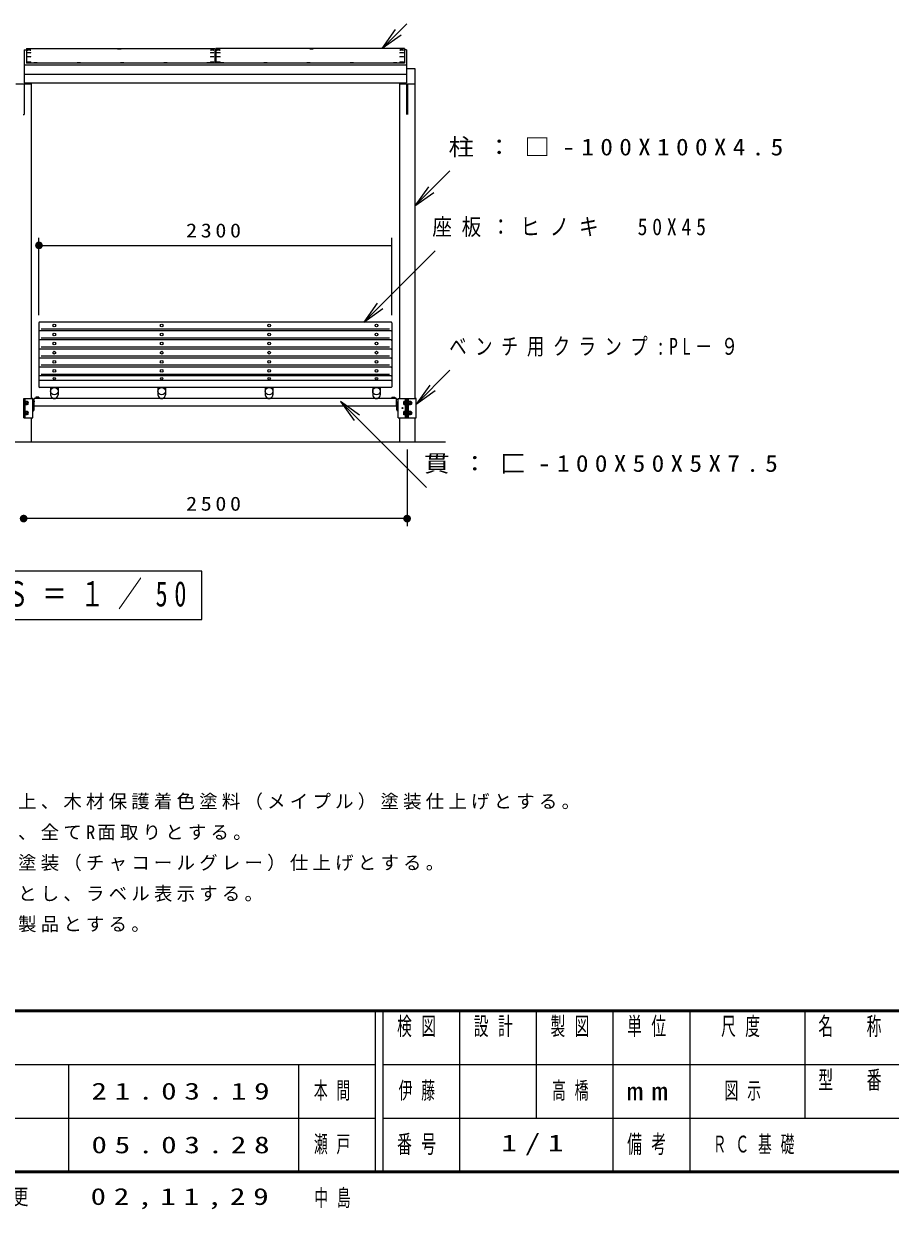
# Model space of a CAD drawing. Units: millimetres on the paper, with parts at other scales. Extents: x -365 to 12, y -38 to 257.
# Drawn here: x -284.3 to -171.3, y -4.9 to 149.7 of the extents above; entities that cross this region are included whole.
import ezdxf

# ---------------------------------------------------------------- set-up
doc = ezdxf.new("R2010")
doc.units = ezdxf.units.MM
doc.layers.add('LY_1', color=7, linetype='Continuous', lineweight=25)
doc.layers.add('LY_2', color=7, linetype='Continuous', lineweight=13)
doc.styles.add('ＭＳ ゴシック', font='')
doc.styles.get('ＭＳ ゴシック').set_extended_font_data('MS Gothic')

# ---------------------------------------------------------------- blocks, each defined once
blk = doc.blocks.new('open_arrow')
at = {"color": 0, "linetype": 'Continuous', "lineweight": -2}
blk.add_lwpolyline([(7.5, 1.25), (0, 0), (7.5, -1.25)], dxfattribs=at)
blk = doc.blocks.new('filled_dot')
at = {"color": 0, "linetype": 'Continuous', "lineweight": -2, "const_width": 1.25}
blk.add_lwpolyline([(-0.625, 0, 1), (0.625, 0, 1)], format="xyb", close=True, dxfattribs=at)

msp = doc.modelspace()

# ---------------------------------------------------------------- linework, layer by layer
at = {"layer": 'LY_1', "color": 150, "lineweight": 13}
for p, q in [((-234.369, 149.681), (-237.609, 146.441)), ((-237.609, 146.441), (-235.842, 148.916)), ((-237.609, 146.441), (-235.488, 148.562)), ((-235.134, 148.209), (-237.609, 146.441))]:
    msp.add_line(p, q, dxfattribs=at)
at = {"layer": 'LY_1'}
for p, q in [((-284.285, 146.261), (-284.285, 141.971)), ((-284.285, 146.261), (-283.985, 146.261)), ((-234.405, 146.261), (-234.705, 146.261)), ((-234.405, 146.261), (-234.405, 141.971)), ((-284.285, 144.303), (-234.405, 144.303)), ((-284.285, 143.118), (-234.405, 143.118)), ((-284.285, 141.971), (-234.405, 141.971)), ((-280.831, 102.262), (-280.831, 101.776)), ((-279.859, 102.262), (-279.859, 101.776)), ((-266.831, 102.262), (-266.831, 101.776)), ((-265.859, 102.262), (-265.859, 101.776)), ((-252.831, 102.262), (-252.831, 101.776)), ((-251.859, 102.262), (-251.859, 101.776)), ((-238.831, 102.262), (-238.831, 101.776)), ((-237.859, 102.262), (-237.859, 101.776)), ((-284.325, 100.821), (-283.165, 100.821)), ((-284.325, 98.321), (-284.325, 100.821)), ((-284.145, 98.321), (-284.145, 100.821)), ((-283.165, 100.821), (-283.345, 100.821)), ((-283.165, 98.321), (-283.165, 100.821)), ((-282.965, 100.721), (-283.165, 100.721)), ((-282.965, 99.821), (-282.965, 100.821)), ((-235.725, 100.821), (-282.965, 100.821)), ((-282.775, 100.826), (-282.775, 100.872)), ((-282.355, 100.872), (-282.775, 100.872)), ((-282.761, 101.012), (-282.761, 100.872)), ((-282.369, 101.012), (-282.761, 101.012)), ((-282.663, 101.012), (-282.663, 100.872)), ((-282.467, 101.012), (-282.467, 100.872)), ((-282.369, 101.012), (-282.369, 100.872)), ((-282.355, 100.826), (-282.355, 100.872)), ((-280.831, 101.779), (-280.834, 101.313)), ((-279.859, 101.779), (-279.856, 101.313)), ((-266.831, 101.779), (-266.834, 101.313)), ((-265.859, 101.779), (-265.856, 101.313)), ((-252.831, 101.779), (-252.834, 101.313)), ((-251.859, 101.779), (-251.856, 101.313)), ((-238.831, 101.779), (-238.834, 101.313)), ((-237.859, 101.779), (-237.856, 101.313)), ((-235.725, 100.821), (-236.54, 100.821)), ((-236.335, 100.826), (-236.335, 100.872)), ((-236.335, 100.872), (-235.915, 100.872)), ((-236.321, 101.012), (-236.321, 100.872)), ((-236.321, 101.012), (-235.929, 101.012)), ((-236.223, 101.012), (-236.223, 100.872)), ((-236.027, 101.012), (-236.027, 100.872)), ((-235.929, 101.012), (-235.929, 100.872)), ((-235.915, 100.826), (-235.915, 100.872)), ((-235.725, 99.821), (-235.725, 100.821)), ((-235.725, 100.721), (-235.525, 100.721)), ((-235.525, 100.821), (-235.345, 100.821)), ((-235.525, 100.821), (-234.365, 100.821)), ((-235.525, 98.321), (-235.525, 100.821)), ((-234.545, 98.321), (-234.545, 100.821)), ((-234.365, 98.321), (-234.365, 100.821)), ((-234.325, 100.821), (-233.165, 100.821)), ((-234.325, 98.321), (-234.325, 100.821)), ((-234.145, 98.321), (-234.145, 100.821)), ((-233.165, 100.821), (-233.345, 100.821)), ((-233.165, 98.321), (-233.165, 100.821)), ((-284.099, 100.461), (-284.145, 100.461)), ((-284.099, 99.981), (-284.145, 99.981)), ((-284.099, 99.161), (-284.145, 99.161)), ((-284.099, 99.981), (-284.099, 100.461)), ((-283.899, 100.441), (-284.099, 100.441)), ((-283.899, 100.331), (-284.099, 100.331)), ((-283.899, 100.112), (-284.099, 100.112)), ((-283.899, 100.002), (-284.099, 100.002)), ((-284.099, 98.681), (-284.099, 99.161)), ((-283.899, 99.141), (-284.099, 99.141)), ((-283.899, 99.031), (-284.099, 99.031)), ((-283.899, 100.002), (-283.899, 100.441)), ((-283.899, 98.702), (-283.899, 99.141)), ((-283.105, 99.221), (-283.165, 99.221)), ((-282.985, 99.341), (-282.985, 100.371)), ((-235.725, 99.821), (-282.965, 99.821)), ((-235.705, 99.341), (-235.705, 100.371)), ((-235.585, 99.221), (-235.525, 99.221)), ((-235.585, 99.221), (-235.525, 99.221)), ((-234.591, 100.441), (-234.751, 100.441)), ((-234.751, 100.031), (-234.751, 100.411)), ((-234.591, 100.331), (-234.751, 100.331)), ((-234.591, 100.112), (-234.751, 100.112)), ((-234.591, 100.002), (-234.751, 100.002)), ((-234.591, 99.141), (-234.751, 99.141)), ((-234.751, 98.702), (-234.751, 99.141)), ((-234.591, 99.031), (-234.751, 99.031)), ((-234.591, 99.981), (-234.591, 100.461)), ((-234.545, 100.461), (-234.591, 100.461)), ((-234.545, 99.981), (-234.591, 99.981)), ((-234.545, 99.161), (-234.591, 99.161)), ((-234.591, 98.681), (-234.591, 99.161)), ((-234.099, 100.461), (-234.145, 100.461)), ((-234.099, 99.981), (-234.145, 99.981)), ((-234.099, 99.161), (-234.145, 99.161)), ((-234.099, 99.981), (-234.099, 100.461)), ((-233.899, 100.441), (-234.099, 100.441)), ((-233.899, 100.331), (-234.099, 100.331)), ((-233.899, 100.112), (-234.099, 100.112)), ((-233.899, 100.002), (-234.099, 100.002)), ((-234.099, 98.681), (-234.099, 99.161)), ((-233.899, 99.141), (-234.099, 99.141)), ((-233.899, 99.031), (-234.099, 99.031)), ((-233.899, 100.002), (-233.899, 100.441)), ((-233.899, 98.702), (-233.899, 99.141)), ((-284.325, 98.321), (-283.165, 98.321)), ((-284.099, 98.681), (-284.145, 98.681)), ((-283.899, 98.812), (-284.099, 98.812)), ((-283.899, 98.702), (-284.099, 98.702)), ((-283.345, 98.321), (-283.345, 95.162)), ((-235.525, 98.321), (-234.365, 98.321)), ((-235.345, 98.321), (-235.345, 95.162)), ((-234.591, 98.812), (-234.751, 98.812)), ((-234.591, 98.702), (-234.751, 98.702)), ((-234.545, 98.681), (-234.591, 98.681)), ((-234.325, 98.321), (-233.165, 98.321)), ((-234.099, 98.681), (-234.145, 98.681)), ((-233.899, 98.812), (-234.099, 98.812)), ((-233.899, 98.702), (-234.099, 98.702)), ((-233.345, 98.321), (-233.345, 95.162))]:
    msp.add_line(p, q, dxfattribs=at)
at = {"layer": 'LY_1', "color": 4, "lineweight": 13}
for p, q in [((-283.985, 146.441), (-283.985, 144.527)), ((-259.395, 146.441), (-259.395, 144.527)), ((-259.295, 146.441), (-259.295, 144.527)), ((-234.705, 146.441), (-234.705, 144.527))]:
    msp.add_line(p, q, dxfattribs=at)
at = {"layer": 'LY_1', "color": 4}
for p, q in [((-283.985, 146.441), (-259.395, 146.441)), ((-234.705, 146.441), (-259.295, 146.441)), ((-234.705, 144.527), (-283.985, 144.527)), ((-282.345, 110.684), (-282.345, 102.362)), ((-236.445, 110.784), (-282.245, 110.784)), ((-236.345, 110.684), (-236.345, 102.362)), ((-236.445, 109.635), (-282.245, 109.635)), ((-236.445, 108.454), (-282.245, 108.454)), ((-236.445, 107.273), (-282.245, 107.273)), ((-236.445, 106.092), (-282.245, 106.092)), ((-236.445, 104.91), (-282.245, 104.91)), ((-236.445, 103.796), (-282.245, 103.796)), ((-236.445, 103.162), (-282.245, 103.162)), ((-236.445, 102.262), (-282.245, 102.262))]:
    msp.add_line(p, q, dxfattribs=at)
at = {"layer": 'LY_1', "color": 211}
for p, q in [((-234.405, 143.862), (-233.345, 143.862)), ((-233.345, 143.862), (-233.345, 100.821)), ((-285.345, 141.862), (-283.345, 141.862)), ((-284.285, 141.862), (-284.285, 137.862)), ((-283.345, 141.971), (-283.345, 100.821)), ((-235.345, 141.971), (-235.345, 100.821)), ((-235.345, 141.862), (-233.345, 141.862)), ((-234.405, 141.862), (-234.405, 137.862)), ((-234.285, 141.862), (-234.285, 137.862)), ((-284.405, 137.862), (-284.285, 137.862))]:
    msp.add_line(p, q, dxfattribs=at)
at = {"layer": 'LY_1', "lineweight": 13}
for p, q in [((-233.345, 125.92), (-228.772, 130.493)), ((-282.345, 111.684), (-282.345, 121.784)), ((-282.345, 120.784), (-236.345, 120.784)), ((-236.345, 111.684), (-236.345, 121.784)), ((-236.645, 109.872), (-282.045, 109.872)), ((-236.645, 108.69), (-282.045, 108.69)), ((-236.645, 107.509), (-282.045, 107.509)), ((-236.645, 106.328), (-282.045, 106.328)), ((-236.645, 105.147), (-282.045, 105.147)), ((-236.645, 103.966), (-282.045, 103.966)), ((-233.165, 100.1), (-228.772, 104.493)), ((-243.012, 100.412), (-231.837, 89.237)), ((-234.345, 94.162), (-234.345, 84.162)), ((-234.345, 85.162), (-284.345, 85.162)), ((-261.095, 78.312), (-307.595, 78.312)), ((-261.095, 72.012), (-261.095, 78.312)), ((-307.595, 72.012), (-261.095, 72.012))]:
    msp.add_line(p, q, dxfattribs=at)
at = {"layer": 'LY_1', "color": 1, "lineweight": 13}
msp.add_line((-240.006, 110.784), (-230.699, 120.09), dxfattribs=at)
at = {"layer": 'LY_1', "color": 150}
msp.add_line((-339.345, 95.162), (-229.345, 95.162), dxfattribs=at)
at = {"layer": 'LY_1', "color": 4}
for centre in [(-280.345, 101.776), (-266.345, 101.776), (-252.345, 101.776), (-238.345, 101.776)]:
    msp.add_circle(centre, 0.486, dxfattribs=at)
at = {"layer": 'LY_1'}
msp.add_circle((-234.945, 99.571), 0.06, dxfattribs=at)
msp.add_circle((-234.945, 99.571), 0.06, dxfattribs=at)
at = {"layer": 'LY_1', "color": 4}
for centre, radius, start, end in [((-282.245, 110.684), 0.1, 90.00002, 180), ((-236.445, 110.684), 0.1, 0.00004, 90.00002), ((-282.245, 109.535), 0.1, 90.00002, 180), ((-282.245, 108.354), 0.1, 90.00002, 180), ((-236.445, 109.535), 0.1, 0.00004, 90.00002), ((-236.445, 108.354), 0.1, 0.00004, 90.00002), ((-282.245, 107.173), 0.1, 90.00002, 180), ((-236.445, 107.173), 0.1, 0.00004, 90.00002), ((-282.245, 105.992), 0.1, 90.00002, 180), ((-236.445, 105.992), 0.1, 0.00004, 90.00002), ((-282.245, 104.81), 0.1, 90.00002, 180), ((-282.245, 103.696), 0.1, 90.00002, 180), ((-236.445, 104.81), 0.1, 0.00004, 90.00002), ((-236.445, 103.696), 0.1, 0.00004, 90.00002), ((-282.245, 103.062), 0.1, 90.00002, 180), ((-282.245, 102.362), 0.1, 180.00001, 269.99997), ((-236.445, 103.062), 0.1, 0.00004, 90.00002), ((-236.445, 102.362), 0.1, 270.00005, 0.00004), ((-280.345, 101.31), 0.489, 179.65233, 0.34767), ((-266.345, 101.31), 0.489, 179.65233, 0.34767), ((-252.345, 101.31), 0.489, 179.65233, 0.34767), ((-238.345, 101.31), 0.489, 179.65233, 0.34767)]:
    msp.add_arc(centre, radius, start, end, dxfattribs=at)
at = {"layer": 'LY_1'}
for centre, radius, start, end in [((-283.899, 100.221), 0.194, 270, 90), ((-283.899, 98.921), 0.194, 270, 90), ((-283.105, 99.341), 0.12, 270, 0.00001), ((-282.815, 100.371), 0.17, 151.92752, 180), ((-235.875, 100.371), 0.17, 360, 28.07248), ((-235.585, 99.341), 0.12, 180.00001, 270), ((-233.899, 100.221), 0.194, 270, 90), ((-233.899, 98.921), 0.194, 270, 90)]:
    msp.add_arc(centre, radius, start, end, dxfattribs=at)
for centre, major_axis, ratio in [((-283.635, 146.419), (0.22, 0), 0.016436), ((-283.635, 146.246), (0.22, 0), 0.049268), ((-283.635, 145.899), (0.22, 0), 0.081981), ((-283.635, 145.38), (-0.22, 0), 0.11469), ((-271.865, 146.421), (0.22, 0), 0.016436), ((-259.745, 146.419), (-0.22, 0), 0.016436), ((-259.745, 146.246), (-0.22, 0), 0.049268), ((-259.745, 145.899), (-0.22, 0), 0.081981), ((-259.745, 145.38), (0.22, 0), 0.11469), ((-258.945, 146.419), (0.22, 0), 0.016436), ((-258.945, 146.246), (0.22, 0), 0.049268), ((-258.945, 145.899), (0.22, 0), 0.081981), ((-258.945, 145.38), (-0.22, 0), 0.11469), ((-246.825, 146.421), (0.22, 0), 0.016436), ((-235.055, 146.419), (-0.22, 0), 0.016436), ((-235.055, 146.246), (-0.22, 0), 0.049268), ((-235.055, 145.899), (-0.22, 0), 0.081981), ((-235.055, 145.38), (0.22, 0), 0.11469), ((-283.635, 144.688), (-0.22, 0), 0.14724), ((-282.785, 144.581), (-0.22, 0), 0.151699), ((-277.145, 144.581), (-0.22, 0), 0.151686), ((-271.505, 144.581), (-0.22, 0), 0.151686), ((-265.865, 144.581), (-0.22, 0), 0.151686), ((-260.225, 144.581), (-0.22, 0), 0.151686), ((-259.745, 144.688), (0.22, 0), 0.14724), ((-258.945, 144.688), (-0.22, 0), 0.14724), ((-258.465, 144.581), (0.22, 0), 0.151686), ((-252.825, 144.581), (0.22, 0), 0.151686), ((-247.185, 144.581), (0.22, 0), 0.151686), ((-241.545, 144.581), (0.22, 0), 0.151686), ((-235.905, 144.581), (0.22, 0), 0.151699), ((-235.055, 144.688), (0.22, 0), 0.14724), ((-280.345, 110.34), (-0.18, 0), 0.984256), ((-266.345, 110.34), (-0.18, 0), 0.984174), ((-252.345, 110.34), (-0.18, 0), 0.984256), ((-238.345, 110.34), (-0.18, 0), 0.984174), ((-280.345, 109.159), (-0.18, 0), 0.984256), ((-266.345, 109.159), (-0.18, 0), 0.984174), ((-252.345, 109.159), (-0.18, 0), 0.984256), ((-238.345, 109.159), (-0.18, 0), 0.984174), ((-280.345, 107.978), (-0.18, 0), 0.984256), ((-280.345, 106.797), (-0.18, 0), 0.984234), ((-266.345, 107.978), (-0.18, 0), 0.984174), ((-266.345, 106.797), (-0.18, 0), 0.984152), ((-252.345, 107.978), (-0.18, 0), 0.984256), ((-252.345, 106.797), (-0.18, 0), 0.984234), ((-238.345, 107.978), (-0.18, 0), 0.984174), ((-238.345, 106.797), (-0.18, 0), 0.984152), ((-280.345, 105.615), (-0.18, 0), 0.984256), ((-266.345, 105.615), (-0.18, 0), 0.984174), ((-252.345, 105.615), (-0.18, 0), 0.984256), ((-238.345, 105.615), (-0.18, 0), 0.984174), ((-280.345, 104.434), (-0.18, 0), 0.984256), ((-280.345, 103.431), (-0.18, 0), 0.808975), ((-266.345, 104.434), (-0.18, 0), 0.984174), ((-266.345, 103.431), (-0.18, 0), 0.808908), ((-252.345, 104.434), (-0.18, 0), 0.984256), ((-252.345, 103.431), (-0.18, 0), 0.808975), ((-238.345, 104.434), (-0.18, 0), 0.984174), ((-238.345, 103.431), (-0.18, 0), 0.808908)]:
    msp.add_ellipse(centre, major_axis=major_axis, ratio=ratio, dxfattribs=at)
at = {"layer": 'LY_2', "lineweight": 50}
for p, q in [((-365, 21), (0, 21)), ((-365, 0), (0, 0))]:
    msp.add_line(p, q, dxfattribs=at)
at = {"layer": 'LY_2', "color": 211, "lineweight": 25}
for p, q in [((-238.5, 21), (-238.5, 0)), ((-237.5, 21), (-237.5, 0)), ((-227.5, 21), (-227.5, 7)), ((-217.5, 21), (-217.5, 7)), ((-207.5, 21), (-207.5, 0)), ((-197.5, 21), (-197.5, 7)), ((-182.5, 21), (-182.5, 7)), ((-182.5, 14), (-70, 14)), ((-237.5, 7), (0, 7))]:
    msp.add_line(p, q, dxfattribs=at)
at = {"layer": 'LY_2'}
for p, q in [((-365, 14), (-238.5, 14)), ((-278.5, 14), (-278.5, 0)), ((-248.5, 14), (-248.5, 0)), ((-237.5, 14), (-182.5, 14)), ((-365, 7), (-238.5, 7)), ((-227.5, 7), (-227.5, 0))]:
    msp.add_line(p, q, dxfattribs=at)
at = {"layer": 'LY_2', "lineweight": 25}
msp.add_line((-197.5, 7), (-197.5, 0), dxfattribs=at)

# ---------------------------------------------------------------- block references
at = {"layer": 'LY_1', "color": 150, "lineweight": 13, "xscale": 0.001, "yscale": 0.001, "rotation": 225}
msp.add_blockref('open_arrow', (-234.369, 149.681), dxfattribs=at)
at = {"layer": 'LY_1', "lineweight": 13, "xscale": 0.4, "yscale": 0.4}
for name, p, rotation in [('open_arrow', (-233.345, 125.92), 45), ('open_arrow', (-233.165, 100.1), 45), ('open_arrow', (-243.012, 100.412), 315), ('filled_dot', (-284.345, 85.162), 180), ('filled_dot', (-234.345, 85.162), 180)]:
    msp.add_blockref(name, p, dxfattribs=dict(at, rotation=rotation))
msp.add_blockref('filled_dot', (-282.345, 120.784), dxfattribs=at)
at = {"layer": 'LY_1', "color": 1, "lineweight": 13, "xscale": 0.4, "yscale": 0.4, "rotation": 45}
msp.add_blockref('open_arrow', (-240.006, 110.784), dxfattribs=at)

# ---------------------------------------------------------------- texts
at = {"layer": 'LY_1', "style": 'ＭＳ ゴシック'}
for s, insert, char_height, attachment_point in [('\\T1.5;\\W1.1;柱：□-100X100X4.5', (-228.941, 133.493), 2.199, 4), ('\\T1.33;\\W1.15;2300', (-259.345, 121.784), 1.833, 8), ('\\T1.5;\\W0.75;ベンチ用クランプ:PL－９', (-228.843, 107.493), 2.199, 4), ('\\T1.5;\\W1.1;貫：匚-100X50X5X7.5', (-232.122, 92.237), 2.199, 4), ('\\T1.33;\\W1.15;2500', (-259.345, 86.162), 1.833, 8), ('\\T1.56;\\W0.7;立面図\u3000Ｓ＝１／50', (-284.345, 75.162), 3.299, 5), ('\\T1.23;木材は、ヒノキ（一等材）とし、カンナ・ペーパーがけの上、木材保護着色塗料（メイプル）塗装仕上げとする。', (-361.842, 47.196), 1.76, 7), ('\\T1.23;木材は、心材とし、背割り溝を入れること。\u3000木材角面は、全てR面取りとする。', (-361.842, 43.196), 1.76, 7), ('\\T1.23;鋼材は、電気亜鉛メッキ処理の上、ポリエステル樹脂粉体塗装（チャコールグレー）仕上げとする。', (-361.842, 39.196), 1.76, 7), ('\\T1.23;ベンチは、全国森林組合連合会認定の間伐材マーク取得品とし、ラベル表示する。', (-361.842, 35.196), 1.76, 7), ('\\T1.23;本製品は、（一社）日本公園施設業協会賠償責任保険加入製品とする。', (-361.842, 31.196), 1.76, 7), ('\\T1.5;\\W1.35;21.03.19', (-275.5, 10.5), 2.199, 4), ('\\T1.64;\\W0.6;本間', (-246.5, 10.5), 2.199, 4), ('\\T1.64;\\W0.6;伊藤', (-232.5, 10.5), 2.199, 5), ('\\T1.64;\\W0.6;高橋', (-212.5, 10.5), 2.199, 5), ('\\T1.64;\\W0.6;図示', (-190, 10.5), 2.199, 5), ('\\T1.64;\\W0.6;瀬戸', (-246.5, 3.5), 2.199, 4), ('\\T1.5;\\W1.35;1/1', (-217.5, 3.5), 2.199, 5), ('\\T1.64;\\W0.6;ＲＣ基礎', (-194.5, 3.5), 2.199, 4), ('\\T1.5;\\W1.35;05.03.28', (-275.5, 3.5), 2.199, 4), ('\\T1.6;\\W0.7;特記変更/Bプレート変更/ネジ・ボルト類変更/表記変更', (-321.75, -3.5), 2.053, 5), ('\\T1.5;\\W1.35;02,11,29', (-263.5, -3.5), 2.199, 5), ('\\T1.64;\\W0.6;中島', (-243.5, -3.5), 2.199, 5)]:
    msp.add_mtext(s, dxfattribs=dict(at, insert=insert, char_height=char_height, attachment_point=attachment_point))
at = {"layer": 'LY_1', "color": 1, "insert": (-231.056, 123.09), "char_height": 2.199, "attachment_point": 4, "style": 'ＭＳ ゴシック'}
msp.add_mtext('\\T1.5;\\W0.85;座板：ヒノキ\u300050X45', dxfattribs=at)
at = {"layer": 'LY_2', "color": 4, "char_height": 2.346, "style": 'ＭＳ ゴシック'}
for s, insert, attachment_point in [('\\T1.64;\\W0.6;検図', (-232.5, 20.167), 2), ('\\T1.64;\\W0.6;設計', (-222.5, 20.167), 2), ('\\T1.64;\\W0.6;製図', (-212.5, 20.167), 2), ('\\T1.64;\\W0.6;単位', (-202.5, 20.167), 2), ('\\T1.64;\\W0.6;尺度', (-190.25, 20.167), 2), ('\\T1.64;\\W0.6;名\u3000称', (-176, 20.167), 2), ('\\T1.64;\\W0.6;型\u3000番', (-176, 13.167), 2), ('\\T1.5;\\W1.35;mm', (-202.5, 10.5), 5), ('\\T1.64;\\W0.6;番号', (-232.5, 3.5), 5), ('\\T1.64;\\W0.6;備考', (-202.5, 3.5), 5)]:
    msp.add_mtext(s, dxfattribs=dict(at, insert=insert, attachment_point=attachment_point))

doc.saveas('drawing.dxf')
